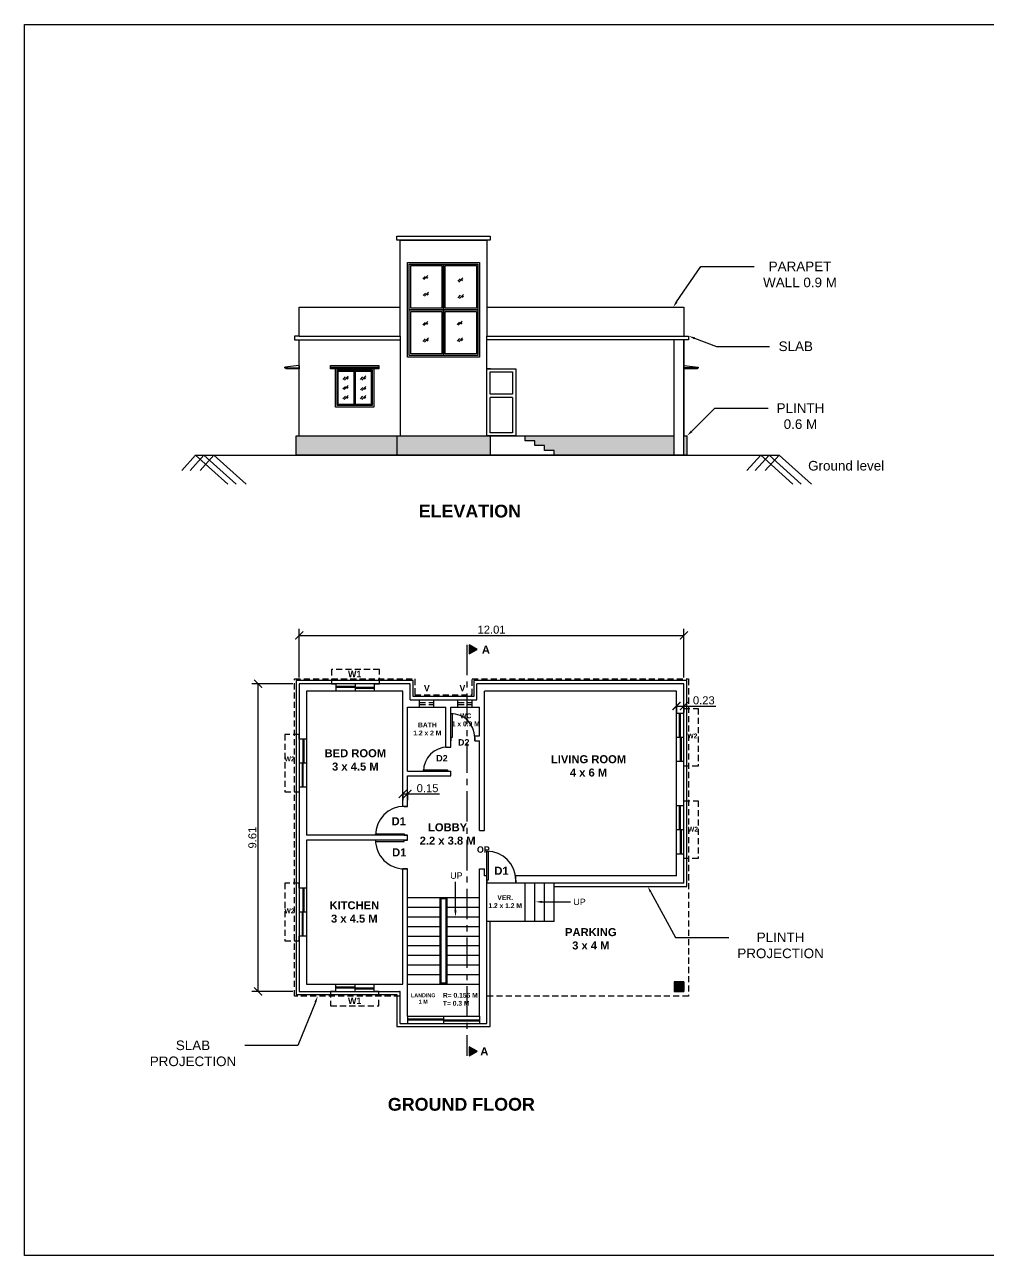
# Model space of a CAD drawing. Header units: metres. Extents: x 2284.8 to 2377.4, y 1186.1 to 1224.6.
# Drawn here: x 2284.85 to 2314.95, y 1186.13 to 1224.58 of the extents above; entities that cross this region are included whole.
import ezdxf
from ezdxf import colors
from ezdxf.entities.mleader import LeaderData, LeaderLine
from ezdxf.math import Vec2, Vec3

# ---------------------------------------------------------------- set-up
doc = ezdxf.new("R2010")
doc.units = ezdxf.units.M
doc.header["$LTSCALE"] = 0.03
doc.linetypes.add('CENTER', pattern=[50.8, 31.75, -6.35, 6.35, -6.35])
doc.linetypes.add('HIDDEN', pattern=[9.525, 6.35, -3.175])
doc.layers.add('WALL', color=7, linetype='Continuous', lineweight=30, plot=False)
doc.styles.get("Standard").update_dxf_attribs({"font": 'arial.ttf'})
doc.dimstyles.new('ISO-25', dxfattribs={"dimtxt": 0.25, "dimasz": 0.25, "dimexe": 0.2, "dimexo": 0.2, "dimgap": 0.05, "dimtad": 1, "dimzin": 9, "dimdsep": 46, "dimtxsty": 'Standard', "dimblk": 'ARCHTICK', "dimcen": 2.5, "dimadec": 0, "dimazin": 0, "dimtfac": 1, "dimtmove": 0, "dimatfit": 3, "dimfxl": 1, "dimarcsym": 0})

# ---------------------------------------------------------------- blocks, each defined once
blk = doc.blocks.new('*U2')
for p, q in [((0, 0), (0, -100)), ((900, 0), (900, -100))]:
    blk.add_line(p, q)
blk.add_lwpolyline([(0, 0), (0, 900), (43.75, 900), (43.75, 0)], close=True)
blk.add_arc((0, 0), 900, 0, 90)
blk = doc.blocks.new('*U3')
for p, q in [((0, 0), (0, 100)), ((900, 0), (900, 100))]:
    blk.add_line(p, q)
blk.add_lwpolyline([(0, 0), (0, -900), (43.75, -900), (43.75, 0)], close=True)
blk.add_arc((0, 0), 900, 270, 0)
blk = doc.blocks.new('*U4')
for p, q in [((0, 0), (0, -100)), ((750, 0), (750, -100))]:
    blk.add_line(p, q)
blk.add_lwpolyline([(0, 0), (0, 750), (43.75, 750), (43.75, 0)], close=True)
blk.add_arc((0, 0), 750, 0, 90)
blk = doc.blocks.new('*U5')
for p, q in [((0, 0), (0, -100)), ((750, 0), (750, -100))]:
    blk.add_line(p, q)
blk.add_lwpolyline([(0, 0), (0, 750), (43.75, 750), (43.75, 0)], close=True)
blk.add_arc((0, 0), 750, 0, 90)
blk = doc.blocks.new('_ArchTick')
at = {"color": 0, "linetype": 'ByBlock', "lineweight": 25, "const_width": 0.15}
blk.add_lwpolyline([(-0.5, -0.5), (0.5, 0.5)], dxfattribs=at)
blk = doc.blocks.new('*D6')
at = {"color": 0, "linetype": 'Continuous', "lineweight": -2, "transparency": 16777216}
for p, q in [((2293.227, 1203.989), (2291.941, 1203.989)), ((2292.141, 1194.379), (2292.141, 1203.989)), ((2293.227, 1194.379), (2291.941, 1194.379))]:
    blk.add_line(p, q, dxfattribs=at)
at = {"layer": 'Defpoints', "color": 0, "linetype": 'Continuous', "lineweight": 25, "transparency": 16777216}
for p in [(2292.141, 1203.989), (2293.427, 1203.989), (2293.427, 1194.379)]:
    blk.add_point(p, dxfattribs=at)
at = {"color": 0, "linetype": 'Continuous', "lineweight": -2, "transparency": 16777216, "xscale": 0.25, "yscale": 0.25, "zscale": 0.25}
for p, rotation in [((2292.141, 1203.989), 90), ((2292.141, 1194.379), 270)]:
    blk.add_blockref('_ArchTick', p, dxfattribs=dict(at, rotation=rotation))
at = {"color": 0, "linetype": 'Continuous', "lineweight": 25, "transparency": 16777216, "insert": (2291.963, 1199.184), "char_height": 0.25, "attachment_point": 5, "rotation": 90}
blk.add_mtext('9.61', dxfattribs=at)
blk = doc.blocks.new('*D8')
at = {"color": 0, "linetype": 'Continuous', "lineweight": -2, "transparency": 16777216}
for p, q in [((2305.207, 1203.293), (2305.437, 1203.293)), ((2305.207, 1203.259), (2305.207, 1203.093)), ((2305.437, 1203.293), (2306.436, 1203.293)), ((2305.437, 1203.259), (2305.437, 1203.093))]:
    blk.add_line(p, q, dxfattribs=at)
at = {"layer": 'Defpoints', "color": 0, "linetype": 'Continuous', "lineweight": 25, "transparency": 16777216}
for p in [(2305.207, 1203.459), (2305.437, 1203.459), (2305.437, 1203.293)]:
    blk.add_point(p, dxfattribs=at)
at = {"color": 0, "linetype": 'Continuous', "lineweight": -2, "transparency": 16777216, "xscale": 0.25, "yscale": 0.25, "zscale": 0.25, "rotation": 180}
blk.add_blockref('_ArchTick', (2305.207, 1203.293), dxfattribs=at)
at = {"color": 0, "linetype": 'Continuous', "lineweight": -2, "transparency": 16777216, "xscale": 0.25, "yscale": 0.25, "zscale": 0.25}
blk.add_blockref('_ArchTick', (2305.437, 1203.293), dxfattribs=at)
at = {"color": 0, "linetype": 'Continuous', "lineweight": 25, "transparency": 16777216, "insert": (2306.062, 1203.471), "char_height": 0.25, "attachment_point": 5}
blk.add_mtext('0.23', dxfattribs=at)
blk = doc.blocks.new('*D9')
at = {"color": 0, "linetype": 'Continuous', "lineweight": -2, "transparency": 16777216}
for p, q in [((2296.657, 1200.549), (2296.807, 1200.549)), ((2296.657, 1200.525), (2296.657, 1200.349)), ((2296.807, 1200.549), (2297.808, 1200.549)), ((2296.807, 1200.525), (2296.807, 1200.349))]:
    blk.add_line(p, q, dxfattribs=at)
at = {"layer": 'Defpoints', "color": 0, "linetype": 'Continuous', "lineweight": 25, "transparency": 16777216}
for p in [(2296.657, 1200.725), (2296.807, 1200.725), (2296.807, 1200.549)]:
    blk.add_point(p, dxfattribs=at)
at = {"color": 0, "linetype": 'Continuous', "lineweight": -2, "transparency": 16777216, "xscale": 0.25, "yscale": 0.25, "zscale": 0.25, "rotation": 180}
blk.add_blockref('_ArchTick', (2296.657, 1200.549), dxfattribs=at)
at = {"color": 0, "linetype": 'Continuous', "lineweight": -2, "transparency": 16777216, "xscale": 0.25, "yscale": 0.25, "zscale": 0.25}
blk.add_blockref('_ArchTick', (2296.807, 1200.549), dxfattribs=at)
at = {"color": 0, "linetype": 'Continuous', "lineweight": 25, "transparency": 16777216, "insert": (2297.433, 1200.726), "char_height": 0.25, "attachment_point": 5}
blk.add_mtext('0.15', dxfattribs=at)
blk = doc.blocks.new('*D10')
at = {"color": 0, "linetype": 'Continuous', "lineweight": -2, "transparency": 16777216}
for p, q in [((2293.427, 1204.189), (2293.427, 1205.701)), ((2293.427, 1205.501), (2305.437, 1205.501)), ((2305.437, 1204.189), (2305.437, 1205.701))]:
    blk.add_line(p, q, dxfattribs=at)
at = {"layer": 'Defpoints', "color": 0, "linetype": 'Continuous', "lineweight": 25, "transparency": 16777216}
for p in [(2305.437, 1205.501), (2293.427, 1203.989), (2305.437, 1203.989)]:
    blk.add_point(p, dxfattribs=at)
at = {"color": 0, "linetype": 'Continuous', "lineweight": -2, "transparency": 16777216, "xscale": 0.25, "yscale": 0.25, "zscale": 0.25, "rotation": 180}
blk.add_blockref('_ArchTick', (2293.427, 1205.501), dxfattribs=at)
at = {"color": 0, "linetype": 'Continuous', "lineweight": -2, "transparency": 16777216, "xscale": 0.25, "yscale": 0.25, "zscale": 0.25}
blk.add_blockref('_ArchTick', (2305.437, 1205.501), dxfattribs=at)
at = {"color": 0, "linetype": 'Continuous', "lineweight": 25, "transparency": 16777216, "insert": (2299.432, 1205.679), "char_height": 0.25, "attachment_point": 5}
blk.add_mtext('12.01', dxfattribs=at)

msp = doc.modelspace()

# ---------------------------------------------------------------- hatches: boundary and pattern name
at = {"linetype": 'Continuous', "true_color": 0x939598}
h = msp.add_hatch(dxfattribs=at)
h.set_pattern_fill('GRAVEL', color=252, scale=0.02)
h.paths.add_polyline_path([(2296.477, 1211.732), (2293.327, 1211.732), (2293.327, 1211.132), (2296.477, 1211.132)])
h.paths.add_polyline_path([(2299.387, 1211.732), (2296.477, 1211.732), (2296.477, 1211.132), (2299.387, 1211.132)])
h.paths.add_polyline_path([(2305.137, 1211.732), (2300.487, 1211.732), (2300.487, 1211.582), (2300.787, 1211.582), (2300.787, 1211.432), (2301.087, 1211.432), (2301.087, 1211.282), (2301.387, 1211.282), (2301.387, 1211.132), (2305.137, 1211.132)])
h.paths.add_polyline_path([(2305.537, 1211.732), (2305.437, 1211.732), (2305.437, 1211.132), (2305.537, 1211.132)])
at = {"linetype": 'Continuous', "lineweight": 25, "true_color": 0xcd2027}
h = msp.add_hatch(color=242, dxfattribs=at)
h.dxf.hatch_style = 1
h.paths.add_polyline_path([(2298.979, 1205.064), (2298.735, 1205.205), (2298.735, 1204.923)])
h = msp.add_hatch(color=242, dxfattribs=at)
h.dxf.hatch_style = 1
h.paths.add_polyline_path([(2305.137, 1194.679), (2305.137, 1194.379), (2305.437, 1194.379), (2305.437, 1194.679)])
h = msp.add_hatch(color=242, dxfattribs=at)
h.dxf.hatch_style = 1
h.paths.add_polyline_path([(2298.979, 1192.51), (2298.735, 1192.651), (2298.735, 1192.369)])

# ---------------------------------------------------------------- linework, layer by layer
at = {"color": 7, "linetype": 'Continuous', "lineweight": 30, "true_color": 0xffffff}
for p, q in [((2296.577, 1214.852), (2296.577, 1217.852)), ((2296.577, 1217.852), (2299.287, 1217.852)), ((2299.287, 1217.852), (2299.287, 1214.852)), ((2293.427, 1214.852), (2293.427, 1215.752)), ((2293.427, 1215.752), (2296.577, 1215.752)), ((2299.287, 1215.752), (2305.437, 1215.752)), ((2305.437, 1215.752), (2305.437, 1214.852)), ((2293.427, 1214.852), (2293.277, 1214.852)), ((2293.277, 1214.852), (2293.277, 1214.732)), ((2293.277, 1214.732), (2296.577, 1214.732)), ((2293.427, 1214.852), (2296.577, 1214.852)), ((2293.427, 1211.732), (2293.427, 1214.732)), ((2296.577, 1214.852), (2296.577, 1211.732)), ((2299.287, 1211.732), (2299.287, 1214.852)), ((2299.287, 1214.852), (2305.437, 1214.852)), ((2305.587, 1214.732), (2299.287, 1214.732)), ((2305.437, 1214.852), (2305.587, 1214.852)), ((2305.437, 1214.732), (2305.437, 1211.732)), ((2305.587, 1214.852), (2305.587, 1214.732)), ((2305.437, 1213.932), (2305.887, 1213.882)), ((2296.477, 1211.732), (2296.477, 1211.132)), ((2299.387, 1211.732), (2299.387, 1211.132))]:
    msp.add_line(p, q, dxfattribs=at)
at = {"linetype": 'Continuous'}
for p, q in [((2297.282, 1216.637), (2297.359, 1216.714)), ((2297.322, 1216.614), (2297.446, 1216.743)), ((2297.407, 1216.647), (2297.447, 1216.692)), ((2298.375, 1216.564), (2298.451, 1216.641)), ((2298.414, 1216.541), (2298.539, 1216.67)), ((2298.499, 1216.574), (2298.54, 1216.619)), ((2297.294, 1216.121), (2297.371, 1216.197)), ((2297.334, 1216.097), (2297.459, 1216.227)), ((2297.419, 1216.131), (2297.459, 1216.176)), ((2298.387, 1216.048), (2298.464, 1216.125)), ((2298.426, 1216.025), (2298.551, 1216.154)), ((2298.511, 1216.058), (2298.552, 1216.103)), ((2297.282, 1215.202), (2297.359, 1215.279)), ((2297.322, 1215.179), (2297.446, 1215.308)), ((2297.407, 1215.212), (2297.447, 1215.257)), ((2298.354, 1215.213), (2298.431, 1215.289)), ((2298.393, 1215.189), (2298.518, 1215.318)), ((2298.478, 1215.223), (2298.519, 1215.267)), ((2297.294, 1214.686), (2297.371, 1214.762)), ((2297.334, 1214.663), (2297.459, 1214.792)), ((2297.419, 1214.696), (2297.459, 1214.741)), ((2298.366, 1214.696), (2298.443, 1214.773)), ((2298.406, 1214.673), (2298.53, 1214.802)), ((2298.49, 1214.706), (2298.531, 1214.751)), ((2294.794, 1213.499), (2294.871, 1213.575)), ((2294.834, 1213.475), (2294.958, 1213.604)), ((2294.919, 1213.509), (2294.959, 1213.553)), ((2295.338, 1213.499), (2295.414, 1213.575)), ((2295.377, 1213.476), (2295.502, 1213.605)), ((2295.462, 1213.509), (2295.503, 1213.554)), ((2294.792, 1213.203), (2294.869, 1213.28)), ((2294.832, 1213.18), (2294.956, 1213.309)), ((2294.916, 1213.213), (2294.957, 1213.258)), ((2295.338, 1213.173), (2295.414, 1213.25)), ((2295.377, 1213.15), (2295.502, 1213.279)), ((2295.462, 1213.183), (2295.503, 1213.228)), ((2294.792, 1212.893), (2294.869, 1212.97)), ((2294.832, 1212.87), (2294.956, 1212.999)), ((2294.916, 1212.904), (2294.957, 1212.948)), ((2295.338, 1212.893), (2295.414, 1212.97)), ((2295.377, 1212.87), (2295.502, 1212.999)), ((2295.462, 1212.904), (2295.503, 1212.948)), ((2290.185, 1211.132), (2289.755, 1210.654)), ((2290.445, 1211.132), (2290.015, 1210.654)), ((2290.185, 1211.132), (2291.193, 1210.225)), ((2290.758, 1211.132), (2290.328, 1210.654)), ((2290.445, 1211.132), (2291.454, 1210.225)), ((2290.758, 1211.132), (2291.767, 1210.225)), ((2307.839, 1211.132), (2307.409, 1210.654)), ((2308.1, 1211.132), (2307.67, 1210.654)), ((2307.839, 1211.132), (2308.848, 1210.225)), ((2308.413, 1211.132), (2307.983, 1210.654)), ((2308.1, 1211.132), (2309.108, 1210.225)), ((2308.413, 1211.132), (2309.421, 1210.225))]:
    msp.add_line(p, q, dxfattribs=at)
at = {"linetype": 'Continuous', "lineweight": 30}
for p, q in [((2293.427, 1213.932), (2292.977, 1213.882)), ((2294.407, 1213.882), (2295.907, 1213.882))]:
    msp.add_line(p, q, dxfattribs=at)
at = {"color": 3, "linetype": 'ByBlock', "lineweight": -2}
msp.add_line((2306.407, 1212.598), (2308.069, 1212.598), dxfattribs=at)
at = {"color": 7, "linetype": 'Continuous', "lineweight": 25, "true_color": 0xffffff}
msp.add_line((2290.185, 1211.132), (2308.413, 1211.132), dxfattribs=at)
at = {"color": 1, "linetype": 'CENTER', "lineweight": 30}
msp.add_line((2298.657, 1205.207), (2298.657, 1192.369), dxfattribs=at)
for p, q in [((2293.427, 1203.989), (2293.427, 1194.379)), ((2296.887, 1203.989), (2293.427, 1203.989)), ((2296.887, 1203.489), (2296.887, 1203.989)), ((2305.437, 1203.989), (2298.977, 1203.989)), ((2298.977, 1203.489), (2298.977, 1203.989)), ((2305.437, 1197.759), (2305.437, 1203.989)), ((2293.657, 1203.759), (2293.657, 1199.259)), ((2296.657, 1203.759), (2293.657, 1203.759)), ((2296.657, 1200.159), (2296.657, 1203.759)), ((2296.887, 1203.489), (2298.977, 1203.489)), ((2305.207, 1203.759), (2299.207, 1203.759)), ((2299.207, 1199.409), (2299.207, 1203.759)), ((2305.207, 1200.874), (2305.207, 1203.759)), ((2296.807, 1203.259), (2298.007, 1203.259)), ((2296.807, 1201.259), (2296.807, 1203.259)), ((2298.007, 1202.009), (2298.007, 1203.259)), ((2298.157, 1203.259), (2299.057, 1203.259)), ((2298.157, 1202.009), (2298.157, 1203.259)), ((2299.057, 1202.359), (2299.057, 1203.259)), ((2298.907, 1202.359), (2299.057, 1202.359)), ((2298.907, 1202.209), (2298.907, 1202.359)), ((2298.007, 1202.009), (2298.157, 1202.009)), ((2298.907, 1202.209), (2299.057, 1202.209)), ((2299.057, 1199.409), (2299.057, 1202.209)), ((2296.807, 1201.259), (2298.157, 1201.259)), ((2298.157, 1201.109), (2298.157, 1201.259)), ((2296.807, 1201.109), (2298.157, 1201.109)), ((2296.807, 1200.159), (2296.807, 1201.109)), ((2305.207, 1197.989), (2305.207, 1200.874)), ((2296.807, 1200.159), (2296.657, 1200.159)), ((2296.807, 1199.259), (2293.657, 1199.259)), ((2296.807, 1199.109), (2296.807, 1199.259)), ((2299.057, 1199.409), (2299.207, 1199.409)), ((2296.807, 1199.109), (2293.657, 1199.109)), ((2293.657, 1199.109), (2293.657, 1194.609)), ((2296.657, 1194.609), (2296.657, 1198.209)), ((2296.807, 1198.209), (2296.657, 1198.209)), ((2296.807, 1193.609), (2296.807, 1198.209)), ((2299.057, 1193.609), (2299.057, 1198.209)), ((2299.057, 1198.209), (2299.207, 1198.209)), ((2299.207, 1197.989), (2299.207, 1198.209)), ((2299.287, 1197.989), (2299.207, 1197.989)), ((2299.287, 1193.379), (2299.287, 1197.989)), ((2305.437, 1197.759), (2299.287, 1197.759)), ((2305.207, 1197.989), (2300.187, 1197.989)), ((2300.187, 1197.759), (2300.187, 1197.989)), ((2300.487, 1196.559), (2300.487, 1197.759)), ((2300.787, 1196.559), (2300.787, 1197.759)), ((2301.087, 1196.559), (2301.087, 1197.759)), ((2301.387, 1196.559), (2301.387, 1197.759)), ((2296.807, 1197.309), (2299.057, 1197.309)), ((2296.807, 1197.009), (2297.832, 1197.009)), ((2297.832, 1197.309), (2297.832, 1194.609)), ((2298.032, 1197.309), (2298.032, 1194.609)), ((2298.032, 1197.009), (2299.057, 1197.009)), ((2296.807, 1196.709), (2297.832, 1196.709)), ((2298.032, 1196.709), (2299.057, 1196.709)), ((2301.387, 1196.559), (2299.287, 1196.559)), ((2296.807, 1196.409), (2297.832, 1196.409)), ((2298.032, 1196.409), (2299.057, 1196.409)), ((2296.807, 1196.109), (2297.832, 1196.109)), ((2296.807, 1195.809), (2297.832, 1195.809)), ((2298.032, 1196.109), (2299.057, 1196.109)), ((2298.032, 1195.809), (2299.057, 1195.809)), ((2296.807, 1195.509), (2297.832, 1195.509)), ((2298.032, 1195.509), (2299.057, 1195.509)), ((2296.807, 1195.209), (2297.832, 1195.209)), ((2298.032, 1195.209), (2299.057, 1195.209)), ((2296.807, 1194.909), (2297.832, 1194.909)), ((2298.032, 1194.909), (2299.057, 1194.909)), ((2305.437, 1194.679), (2305.437, 1194.379)), ((2293.427, 1194.379), (2296.577, 1194.379)), ((2293.657, 1194.609), (2296.657, 1194.609)), ((2296.577, 1193.379), (2296.577, 1194.379)), ((2296.807, 1194.609), (2299.057, 1194.609)), ((2305.437, 1194.379), (2305.137, 1194.379)), ((2296.807, 1193.609), (2299.057, 1193.609)), ((2296.577, 1193.379), (2299.287, 1193.379))]:
    msp.add_line(p, q)
at = {"color": 41, "true_color": 0xf4ee51}
for p, q in [((2294.579, 1203.759), (2294.579, 1203.989)), ((2295.179, 1203.904), (2294.579, 1203.904)), ((2295.779, 1203.874), (2294.579, 1203.874)), ((2295.179, 1203.759), (2295.179, 1203.989)), ((2295.779, 1203.759), (2295.779, 1203.989)), ((2295.779, 1203.844), (2295.179, 1203.844)), ((2295.201, 1203.759), (2295.179, 1203.759)), ((2305.207, 1203.067), (2305.437, 1203.067)), ((2305.292, 1203.067), (2305.292, 1202.317)), ((2305.322, 1203.067), (2305.322, 1201.567)), ((2305.207, 1202.317), (2305.437, 1202.317)), ((2305.352, 1202.317), (2305.352, 1201.567)), ((2293.657, 1202.259), (2293.427, 1202.259)), ((2293.542, 1202.259), (2293.542, 1200.759)), ((2293.572, 1202.259), (2293.572, 1201.509)), ((2305.207, 1201.567), (2305.437, 1201.567)), ((2293.657, 1201.509), (2293.427, 1201.509)), ((2293.512, 1201.509), (2293.512, 1200.759)), ((2293.657, 1200.759), (2293.427, 1200.759)), ((2305.207, 1200.182), (2305.437, 1200.182)), ((2305.292, 1200.182), (2305.292, 1199.432)), ((2305.322, 1200.182), (2305.322, 1198.682)), ((2305.207, 1199.432), (2305.437, 1199.432)), ((2305.352, 1199.432), (2305.352, 1198.682)), ((2305.207, 1198.682), (2305.437, 1198.682)), ((2293.657, 1197.609), (2293.427, 1197.609)), ((2293.542, 1197.609), (2293.542, 1196.109)), ((2293.572, 1197.609), (2293.572, 1196.859)), ((2293.657, 1196.859), (2293.427, 1196.859)), ((2293.512, 1196.859), (2293.512, 1196.109)), ((2293.657, 1196.109), (2293.427, 1196.109)), ((2294.557, 1194.609), (2294.557, 1194.379)), ((2294.557, 1194.524), (2295.157, 1194.524)), ((2294.557, 1194.494), (2295.757, 1194.494)), ((2295.135, 1194.609), (2295.157, 1194.609)), ((2295.157, 1194.609), (2295.157, 1194.379)), ((2295.157, 1194.464), (2295.757, 1194.464)), ((2295.757, 1194.609), (2295.757, 1194.379)), ((2296.807, 1193.609), (2296.807, 1193.379)), ((2296.807, 1193.524), (2297.932, 1193.524)), ((2296.807, 1193.494), (2299.057, 1193.494)), ((2297.932, 1193.609), (2297.932, 1193.379)), ((2299.057, 1193.609), (2299.057, 1193.379)), ((2297.932, 1193.464), (2299.057, 1193.464))]:
    msp.add_line(p, q, dxfattribs=at)
at = {"color": 41, "linetype": 'Continuous', "true_color": 0xf4ee51}
for p, q in [((2297.182, 1203.259), (2297.182, 1203.489)), ((2297.632, 1203.259), (2297.632, 1203.489)), ((2298.382, 1203.259), (2298.382, 1203.489)), ((2298.832, 1203.259), (2298.832, 1203.489))]:
    msp.add_line(p, q, dxfattribs=at)
at = {"color": 41, "linetype": 'HIDDEN', "true_color": 0xf4ee51}
for p, q in [((2297.182, 1203.404), (2297.632, 1203.404)), ((2297.182, 1203.344), (2297.632, 1203.344)), ((2298.382, 1203.404), (2298.832, 1203.404)), ((2298.382, 1203.344), (2298.832, 1203.344))]:
    msp.add_line(p, q, dxfattribs=at)
at = {"color": 30, "linetype": 'HIDDEN', "true_color": 0xf8991e}
msp.add_line((2293.427, 1195.959), (2293.427, 1196.109), dxfattribs=at)
at = {"color": 7, "linetype": 'Continuous', "true_color": 0xffffff}
msp.add_lwpolyline([(2284.848, 1224.582), (2345.054, 1224.582), (2345.054, 1186.132), (2284.848, 1186.132)], close=True, dxfattribs=at)
at = {"color": 7, "linetype": 'Continuous', "lineweight": 30, "true_color": 0xffffff}
for points in [[(2296.477, 1217.972), (2299.387, 1217.972), (2299.387, 1217.852), (2296.477, 1217.852)], [(2296.807, 1217.152), (2299.057, 1217.152), (2299.057, 1214.192), (2296.807, 1214.192)], [(2296.857, 1217.102), (2299.007, 1217.102), (2299.007, 1214.242), (2296.857, 1214.242)], [(2296.857, 1217.102), (2297.932, 1217.102), (2297.932, 1215.672), (2296.857, 1215.672)], [(2296.907, 1217.052), (2297.882, 1217.052), (2297.882, 1215.722), (2296.907, 1215.722)], [(2297.932, 1217.102), (2299.007, 1217.102), (2299.007, 1215.672), (2297.932, 1215.672)], [(2297.982, 1217.052), (2298.957, 1217.052), (2298.957, 1215.722), (2297.982, 1215.722)], [(2296.857, 1215.672), (2297.932, 1215.672), (2297.932, 1214.242), (2296.857, 1214.242)], [(2296.907, 1215.622), (2297.882, 1215.622), (2297.882, 1214.292), (2296.907, 1214.292)], [(2297.932, 1215.672), (2299.007, 1215.672), (2299.007, 1214.242), (2297.932, 1214.242)], [(2297.982, 1215.622), (2298.957, 1215.622), (2298.957, 1214.292), (2297.982, 1214.292)], [(2299.287, 1213.832), (2300.187, 1213.832), (2300.187, 1211.732), (2299.287, 1211.732)]]:
    msp.add_lwpolyline(points, close=True, dxfattribs=at)
at = {"linetype": 'Continuous', "lineweight": 30}
for points in [[(2292.977, 1213.857), (2292.977, 1213.882)], [(2293.427, 1213.932), (2293.427, 1213.832), (2293.002, 1213.832)]]:
    msp.add_lwpolyline(points, dxfattribs=at)
for points in [[(2294.407, 1213.932), (2295.907, 1213.932), (2295.907, 1213.832), (2294.407, 1213.832)], [(2294.557, 1213.832), (2295.757, 1213.832), (2295.757, 1212.632), (2294.557, 1212.632)], [(2294.607, 1213.782), (2295.707, 1213.782), (2295.707, 1212.682), (2294.607, 1212.682)], [(2294.607, 1213.782), (2295.157, 1213.782), (2295.157, 1212.682), (2294.607, 1212.682)], [(2294.637, 1213.752), (2295.127, 1213.752), (2295.127, 1212.712), (2294.637, 1212.712)], [(2295.157, 1213.782), (2295.707, 1213.782), (2295.707, 1212.682), (2295.157, 1212.682)], [(2295.187, 1213.752), (2295.677, 1213.752), (2295.677, 1212.712), (2295.187, 1212.712)]]:
    msp.add_lwpolyline(points, close=True, dxfattribs=at)
at = {"color": 7, "linetype": 'Continuous', "lineweight": 30, "true_color": 0xffffff}
for points in [[(2305.862, 1213.832), (2305.437, 1213.832), (2305.437, 1213.932)], [(2305.887, 1213.882), (2305.887, 1213.857)], [(2299.387, 1213.032), (2299.387, 1213.732), (2300.087, 1213.732), (2300.087, 1213.032)], [(2300.087, 1212.932), (2300.087, 1211.832), (2299.387, 1211.832), (2299.387, 1212.932)], [(2305.437, 1211.732), (2305.537, 1211.732), (2305.537, 1211.132), (2293.327, 1211.132), (2293.327, 1211.732), (2305.137, 1211.732)]]:
    msp.add_lwpolyline(points, dxfattribs=at)
at = {"color": 8, "linetype": 'Continuous'}
msp.add_lwpolyline([(2299.398, 1213.832), (2299.287, 1213.832), (2299.287, 1213.832), (2299.398, 1213.832)], close=True, dxfattribs=at)
at = {"color": 3, "linetype": 'ByBlock', "lineweight": -2}
for points in [[(2305.679, 1211.873), (2306.407, 1212.598)], [(2298.305, 1196.909), (2298.305, 1197.802)], [(2301.004, 1197.176), (2301.896, 1197.176)]]:
    msp.add_lwpolyline(points, dxfattribs=at)
at = {"color": 30, "linetype": 'Continuous', "lineweight": 25, "true_color": 0xf26722}
for points in [[(2298.979, 1205.064), (2298.735, 1205.205), (2298.735, 1204.923)], [(2298.979, 1192.51), (2298.735, 1192.651), (2298.735, 1192.369)]]:
    msp.add_lwpolyline(points, close=True, dxfattribs=at)
at = {"color": 30, "linetype": 'HIDDEN', "true_color": 0xf8991e}
for points in [[(2295.779, 1203.989), (2295.929, 1203.989), (2295.929, 1204.439), (2294.429, 1204.439), (2294.429, 1203.989), (2294.579, 1203.989)], [(2305.437, 1203.067), (2305.437, 1203.217), (2305.887, 1203.217), (2305.887, 1201.417), (2305.437, 1201.417)], [(2293.427, 1202.259), (2293.427, 1202.409), (2292.977, 1202.409), (2292.977, 1200.609), (2293.427, 1200.609)], [(2305.437, 1200.182), (2305.437, 1200.332), (2305.887, 1200.332), (2305.887, 1198.532), (2305.437, 1198.532)], [(2293.427, 1197.609), (2293.427, 1197.759), (2292.977, 1197.759), (2292.977, 1195.959), (2293.427, 1195.959)], [(2294.557, 1194.379), (2294.407, 1194.379), (2294.407, 1193.929), (2295.907, 1193.929), (2295.907, 1194.379), (2295.757, 1194.379)]]:
    msp.add_lwpolyline(points, dxfattribs=at)
at = {"color": 4, "linetype": 'HIDDEN'}
msp.add_lwpolyline([(2296.572, 1194.229), (2293.277, 1194.229), (2293.277, 1204.139), (2297.037, 1204.139), (2297.037, 1203.639), (2298.827, 1203.639), (2298.827, 1204.139), (2305.587, 1204.139), (2305.587, 1197.759), (2305.587, 1194.229), (2299.287, 1194.229)], dxfattribs=at)
at = {"color": 1, "linetype": 'Continuous'}
msp.add_lwpolyline([(2301.387, 1197.659), (2305.537, 1197.659), (2305.537, 1204.089), (2298.877, 1204.089), (2298.877, 1203.589), (2296.987, 1203.589), (2296.987, 1204.089), (2293.327, 1204.089), (2293.327, 1194.279), (2296.477, 1194.279), (2296.477, 1193.279), (2299.057, 1193.279), (2299.387, 1193.279), (2299.387, 1196.559)], dxfattribs=at)
for points in [[(2297.832, 1197.309), (2298.032, 1197.309), (2298.032, 1194.609), (2297.832, 1194.609)], [(2297.862, 1197.279), (2298.002, 1197.279), (2298.002, 1194.639), (2297.862, 1194.639)]]:
    msp.add_lwpolyline(points, close=True)
at = {"color": 1, "linetype": 'Continuous', "lineweight": 25}
msp.add_lwpolyline([(2305.137, 1194.379), (2305.437, 1194.379), (2305.437, 1194.679), (2305.137, 1194.679)], close=True, dxfattribs=at)
at = {"color": 3, "linetype": 'Continuous', "lineweight": 25}
msp.add_lwpolyline([(2296.577, 1194.379), (2296.555, 1194.379)], dxfattribs=at)
for points in [[(2305.702, 1211.849), (2305.537, 1211.732), (2305.655, 1211.897)], [(2301.004, 1197.143), (2300.804, 1197.176), (2301.004, 1197.209)], [(2298.338, 1196.909), (2298.305, 1196.709), (2298.271, 1196.909)]]:
    msp.add_solid(points, dxfattribs=at)
at = {"layer": 'WALL', "linetype": 'Continuous'}
for p, q in [((2305.137, 1211.132), (2305.137, 1214.732)), ((2305.437, 1211.132), (2305.437, 1214.732)), ((2292.977, 1213.857), (2293.427, 1213.857)), ((2305.887, 1213.857), (2305.437, 1213.857)), ((2299.387, 1213.732), (2300.087, 1213.732)), ((2299.387, 1213.032), (2299.387, 1213.732)), ((2300.087, 1213.732), (2300.087, 1213.032)), ((2300.087, 1213.032), (2299.387, 1213.032)), ((2300.087, 1212.932), (2299.387, 1212.932)), ((2300.487, 1211.582), (2300.487, 1211.732)), ((2300.787, 1211.582), (2300.487, 1211.582)), ((2300.787, 1211.432), (2300.787, 1211.582)), ((2301.087, 1211.432), (2300.787, 1211.432)), ((2301.087, 1211.282), (2301.087, 1211.432)), ((2301.387, 1211.282), (2301.087, 1211.282)), ((2301.387, 1211.132), (2301.387, 1211.282))]:
    msp.add_line(p, q, dxfattribs=at)
for centre, start, end in [((2292.977, 1213.832), 0, 90), ((2305.887, 1213.832), 90, 180)]:
    msp.add_arc(centre, 0.025, start, end, dxfattribs=at)

# ---------------------------------------------------------------- block references
at = {"linetype": 'HIDDEN', "xscale": 0.001, "yscale": 0.001, "zscale": 0.001}
for name, p in [('*U5', (2298.157, 1202.309)), ('*U2', (2299.287, 1197.859))]:
    msp.add_blockref(name, p, dxfattribs=at)
for name, p, rotation in [('*U4', (2298.057, 1201.259), 90), ('*U2', (2296.707, 1199.259), 90), ('*U3', (2296.707, 1199.109), 270)]:
    msp.add_blockref(name, p, dxfattribs=dict(at, rotation=rotation))

# ---------------------------------------------------------------- texts
at = {"color": 3, "linetype": 'Continuous', "lineweight": 25, "char_height": 0.3, "attachment_point": 2}
for s, insert, width in [('\\pxqc;PLINTH 0.6 M', (2309.081, 1212.751), 1.82974), ('Ground level', (2310.508, 1210.952), 2.54933)]:
    msp.add_mtext(s, dxfattribs=dict(at, insert=insert, width=width))
at = {"color": 3, "linetype": 'Continuous', "lineweight": 25, "attachment_point": 1}
for s, width, gutter_width, heights, insert, char_height in [('\\pxqc;{\\fArial|b1|i0|c0|p34;ELEVATION}', 4.04205, 0, [0.875], (2296.733, 1209.584), 0.4), ('\\pxqc;{\\fArial|b1|i0|c0|p34;BATH\\P1.2 x 2 M}', 4.04205, 0, [0.875], (2295.405, 1202.777), 0.15), ('\\pxqc;{\\fArial|b1|i0|c0|p34;WC\\P1 x 0.9 M}', 4.04205, 0, [0.875], (2296.606, 1203.062), 0.15), ('\\pxqc;{\\fArial|b1|i0|c0|p34;BED ROOM\\P3 x 4.5 M}', 4.04205, 0, [0.875], (2293.157, 1201.945), 0.25), ('\\pxqc;{\\fArial|b1|i0|c0|p34;LIVING ROOM\\P4 x 6 M}', 4.04205, 0, [0.875], (2300.44, 1201.758), 0.25), ('{\\fArial|b1|i0|c0|p34;D1}', 1.5555, 12.5, [0], (2296.31, 1199.82), 0.25), ('\\pxqc;{\\fArial|b1|i0|c0|p34;LOBBY\\P2.2 x 3.8 M}', 4.04205, 0, [0.875], (2296.039, 1199.631), 0.25), ('{\\fArial|b1|i0|c0|p34;\\C6;OP}', 1.5555, 12.5, [0], (2298.975, 1198.91), 0.2), ('{\\fArial|b1|i0|c0|p34;D1}', 1.5555, 12.5, [0], (2296.327, 1198.848), 0.25), ('{\\fArial|b1|i0|c0|p34;D1}', 1.5555, 12.5, [0], (2299.519, 1198.273), 0.25), ('\\pxqc;{\\fArial|b1|i0|c0|p34;VER.\\P1.2 x 1.2 M}', 4.04205, 0, [0.875], (2297.837, 1197.385), 0.15), ('\\pxqc;{\\fArial|b1|i0|c0|p34;KITCHEN\\P3 x 4.5 M}', 4.04205, 0, [0.875], (2293.125, 1197.195), 0.25), ('\\pxqc;{\\fArial|b1|i0|c0|p34;PARKING\\P3 x 4 M}', 4.04205, 0, [0.875], (2300.512, 1196.356), 0.25), ('\\pxqc;{\\fArial|b1|i0|c0|p34;\\H0.8x;LANDING \\P1 M}', 4.04205, 0, [0.875], (2295.277, 1194.317), 0.15), ('{\\fArial|b1|i0|c0|p34;R= 0.156 M\\PT= 0.3 M}', 4.04205, 0, [0.875], (2297.912, 1194.333), 0.15), ('\\pxqc,t10;{\\fArial|b1|i0|c0|p34;GROUND FLOOR}', 5.32991, 0, [0.875], (2295.824, 1191.052), 0.4)]:
    msp.add_mtext_dynamic_manual_height_columns(s, width=width, gutter_width=gutter_width, heights=heights, dxfattribs=dict(at, insert=insert, char_height=char_height))
at = {"color": 1, "linetype": 'CENTER', "lineweight": 30, "char_height": 0.25, "attachment_point": 1}
for insert in [(2298.478, 1205.18), (2298.429, 1192.631)]:
    msp.add_mtext_dynamic_manual_height_columns('\\pxqc;{\\fArial|b1|i0|c0|p34;A}', width=1.5555, gutter_width=12.5, heights=[0], dxfattribs=dict(at, insert=insert))
at = {"color": 6, "linetype": 'Continuous', "lineweight": 25, "attachment_point": 1}
for s, insert, char_height in [('\\pxqc;{\\fArial|b1|i0|c0|p34;W1}', (2294.38, 1204.395), 0.2), ('\\pxqc;{\\fArial|b1|i0|c0|p34;V}', (2296.633, 1203.956), 0.2), ('\\pxqc;{\\fArial|b1|i0|c0|p34;V}', (2297.745, 1203.955), 0.2), ('\\pxqc;{\\fArial|b1|i0|c0|p34;W2}', (2304.927, 1202.436), 0.15), ('{\\fArial|b1|i0|c0|p34;D2}', (2298.384, 1202.26), 0.2), ('\\pxqc;{\\fArial|b1|i0|c0|p34;W2}', (2292.349, 1201.718), 0.15), ('{\\fArial|b1|i0|c0|p34;D2}', (2297.704, 1201.763), 0.2), ('\\pxqc;{\\fArial|b1|i0|c0|p34;W2}', (2304.948, 1199.524), 0.15), ('\\pxqc;{\\fArial|b1|i0|c0|p34;W2}', (2292.344, 1196.97), 0.15), ('\\pxqc;{\\fArial|b1|i0|c0|p34;W1}', (2294.38, 1194.185), 0.2)]:
    msp.add_mtext_dynamic_manual_height_columns(s, width=1.5555, gutter_width=12.5, heights=[0], dxfattribs=dict(at, insert=insert, char_height=char_height))
at = {"color": 3, "linetype": 'Continuous', "lineweight": 25, "char_height": 0.2, "attachment_point": 1}
for s, insert in [('{\\C3;UP}', (2298.141, 1198.097)), ('UP', (2301.986, 1197.277))]:
    msp.add_mtext(s, dxfattribs=dict(at, insert=insert))

# ---------------------------------------------------------------- dimensions: what is measured, and where the dimension line sits
at = {"color": 30, "linetype": 'Continuous', "lineweight": 25, "true_color": 0xf26722}
dim = msp.add_linear_dim(base=(2305.437, 1205.501), p1=(2293.427, 1203.989), p2=(2305.437, 1203.989), dimstyle='ISO-25', dxfattribs=at)
dim.commit()
dim.dimension.update_dxf_attribs({"geometry": '*D10', "text_midpoint": (2299.432, 1205.679)})
dim = msp.add_linear_dim(base=(2292.141, 1203.989), p1=(2293.427, 1194.379), p2=(2293.427, 1203.989), angle=90, dimstyle='ISO-25', dxfattribs=at)
dim.commit()
dim.dimension.update_dxf_attribs({"geometry": '*D6', "text_midpoint": (2291.963, 1199.184)})
at = {"color": 3, "linetype": 'Continuous', "lineweight": 25}
for base, p1, p2, picture, middle in [((2305.437, 1203.293), (2305.207, 1203.459), (2305.437, 1203.459), '*D8', (2306.062, 1203.471)), ((2296.807, 1200.549), (2296.657, 1200.725), (2296.807, 1200.725), '*D9', (2297.433, 1200.726))]:
    dim = msp.add_linear_dim(base=base, p1=p1, p2=p2, dimstyle='ISO-25', dxfattribs=at)
    dim.commit()
    dim.dimension.update_dxf_attribs({"geometry": picture, "text_midpoint": middle})

# ---------------------------------------------------------------- leaders
ml = msp.add_multileader_mtext('Standard', dxfattribs=at)
ml.set_content('PARAPET WALL 0.9 M', color=3)
ml.set_leader_properties()
ml.build(insert=Vec2(0, 0))
ml.multileader.update_dxf_attribs({"arrow_head_size": 0.2})
ctx = ml.context
ctx.base_point, ctx.char_height, ctx.arrow_head_size, ctx.landing_gap_size, ctx.plane_origin = Vec3(2307.633, 1217.025), 0.3, 0.2, 0.3, Vec3(2305.101, 1215.676)
ctx.text_align_type = 1
notes = []
notes.append((ctx, [(0, (1, 1, 0), (2305.971, 1217.025), (1, 0), 1.662, [(0, [(2305.101, 1215.752)], 0, [])])]))
ctx.mtext.insert, ctx.mtext.width, ctx.mtext.alignment, ctx.mtext.flow_direction = Vec3(2309.067, 1217.178), 2.63928, 2, 5
ml = msp.add_multileader_mtext('Standard', dxfattribs=at)
ml.set_content('SLAB', color=3)
ml.set_leader_properties()
ml.build(insert=Vec2(0, 0))
ml.multileader.update_dxf_attribs({"arrow_head_size": 0.2})
ctx = ml.context
ctx.base_point, ctx.char_height, ctx.arrow_head_size, ctx.landing_gap_size, ctx.plane_origin = Vec3(2308.119, 1214.531), 0.3, 0.2, 0.3, Vec3(2305.587, 1214.776)
ctx.text_align_type = 1
notes.append((ctx, [(0, (1, 1, 0), (2306.457, 1214.531), (1, 0), 1.662, [(0, [(2305.587, 1214.852)], 0, [])])]))
ctx.mtext.insert, ctx.mtext.width, ctx.mtext.alignment, ctx.mtext.flow_direction = Vec3(2308.934, 1214.683), 1.82974, 2, 5
ml = msp.add_multileader_mtext('Standard', dxfattribs=at)
ml.set_content('PLINTH PROJECTION', color=3)
ml.set_leader_properties()
ml.build(insert=Vec2(0, 0))
ml.multileader.update_dxf_attribs({"arrow_head_size": 0.2})
ctx = ml.context
ctx.base_point, ctx.char_height, ctx.arrow_head_size, ctx.landing_gap_size, ctx.plane_origin = Vec3(2306.843, 1196.065), 0.3, 0.2, 0.3, Vec3(2304.31, 1197.583)
ctx.text_align_type = 1
notes.append((ctx, [(0, (1, 1, 0), (2305.181, 1196.065), (1, 0), 1.662, [(0, [(2304.31, 1197.659)], 0, [])])]))
ctx.mtext.insert, ctx.mtext.width, ctx.mtext.alignment, ctx.mtext.flow_direction = Vec3(2308.46, 1196.218), 1.82974, 2, 5
ml = msp.add_multileader_mtext('Standard', dxfattribs=at)
ml.set_content('SLAB PROJECTION', color=3)
ml.set_leader_properties()
ml.build(insert=Vec2(0, 0))
ml.multileader.update_dxf_attribs({"arrow_head_size": 0.2})
ctx = ml.context
ctx.base_point, ctx.char_height, ctx.arrow_head_size, ctx.landing_gap_size, ctx.plane_origin = Vec3(2288.49, 1192.692), 0.3, 0.2, 0.3, Vec3(2293.963, 1194.21)
ctx.text_align_type = 1
notes.append((ctx, [(1, (1, 1, 0), (2293.386, 1192.692), (-1, 0), 1.662, [(0, [(2294.003, 1194.229)], 0, [])])]))
ctx.mtext.insert, ctx.mtext.width, ctx.mtext.alignment, ctx.mtext.flow_direction = Vec3(2290.107, 1192.845), 1.82974, 2, 5
for ctx, leaders in notes:
    for number, flags, end, landing, length, lines in leaders:
        leader = LeaderData()
        leader.index, (leader.has_last_leader_line, leader.has_dogleg_vector, leader.attachment_direction) = number, flags
        leader.last_leader_point, leader.dogleg_vector, leader.dogleg_length = Vec3(end), Vec3(landing), length
        for number, points, colour, breaks in lines:
            line = LeaderLine()
            line.index, line.vertices, line.color, line.breaks = number, Vec3.list(points), colors.encode_raw_color(colour), breaks
            leader.lines.append(line)
        ctx.leaders.append(leader)

doc.saveas('drawing.dxf')
